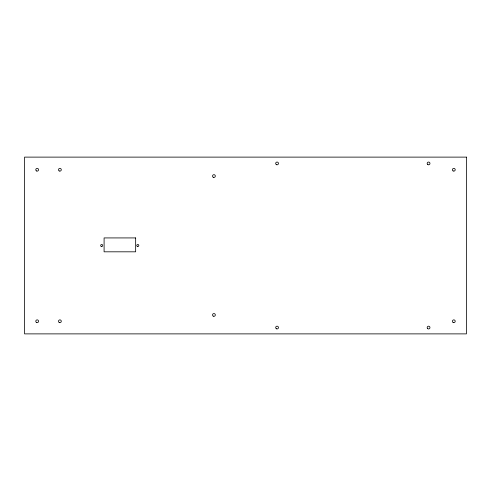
<?xml version="1.0" encoding="UTF-8"?>
<svg xmlns="http://www.w3.org/2000/svg" width="491" height="491" viewBox="0 0 491 491"><rect width="100%" height="100%" fill="white"/><g stroke="black" fill="none" stroke-linecap="round" stroke-linejoin="round"><path stroke-width="0.74" d="M466.45 157.12L24.55 157.12L24.55 333.88L466.45 333.88L466.45 157.12M135.657 237.926L104.092 237.926L104.092 251.815L135.657 251.815L135.657 237.926M453.132 170.948A1.387 1.387 0 0 0 455.212 169.745A1.387 1.387 0 0 0 453.132 168.542A1.387 1.387 0 0 0 453.132 170.948M36.481 322.458A1.387 1.387 0 0 0 38.562 321.255A1.387 1.387 0 0 0 36.481 320.052A1.387 1.387 0 0 0 36.481 322.458M137.296 246.378A1.013 1.013 0 0 0 138.812 245.5A1.013 1.013 0 0 0 137.296 244.622A1.013 1.013 0 0 0 137.296 246.378M101.189 246.378A1.013 1.013 0 0 0 102.705 245.5A1.013 1.013 0 0 0 101.189 244.622A1.013 1.013 0 0 0 101.189 246.378M59.208 322.458A1.387 1.387 0 0 0 61.289 321.255A1.387 1.387 0 0 0 59.208 320.052A1.387 1.387 0 0 0 59.208 322.458M276.372 164.638A1.387 1.387 0 0 0 278.452 163.435A1.387 1.387 0 0 0 276.372 162.233A1.387 1.387 0 0 0 276.372 164.638M213.241 316.143A1.387 1.387 0 0 0 215.322 314.94A1.387 1.387 0 0 0 213.241 313.737A1.387 1.387 0 0 0 213.241 316.143M213.241 177.263A1.387 1.387 0 0 0 215.322 176.06A1.387 1.387 0 0 0 213.241 174.857A1.387 1.387 0 0 0 213.241 177.263M36.481 170.948A1.387 1.387 0 0 0 38.562 169.745A1.387 1.387 0 0 0 36.481 168.542A1.387 1.387 0 0 0 36.481 170.948M276.372 328.767A1.387 1.387 0 0 0 278.452 327.565A1.387 1.387 0 0 0 276.372 326.362A1.387 1.387 0 0 0 276.372 328.767M59.208 170.948A1.387 1.387 0 0 0 61.289 169.745A1.387 1.387 0 0 0 59.208 168.542A1.387 1.387 0 0 0 59.208 170.948M453.132 322.458A1.387 1.387 0 0 0 455.212 321.255A1.387 1.387 0 0 0 453.132 320.052A1.387 1.387 0 0 0 453.132 322.458M427.876 164.638A1.387 1.387 0 0 0 429.963 163.435A1.387 1.387 0 0 0 427.876 162.233A1.387 1.387 0 0 0 427.876 164.638M427.593 328.547A1.387 1.387 0 0 0 429.913 327.927A1.387 1.387 0 0 0 428.213 326.227A1.387 1.387 0 0 0 427.593 328.547"/></g></svg>
